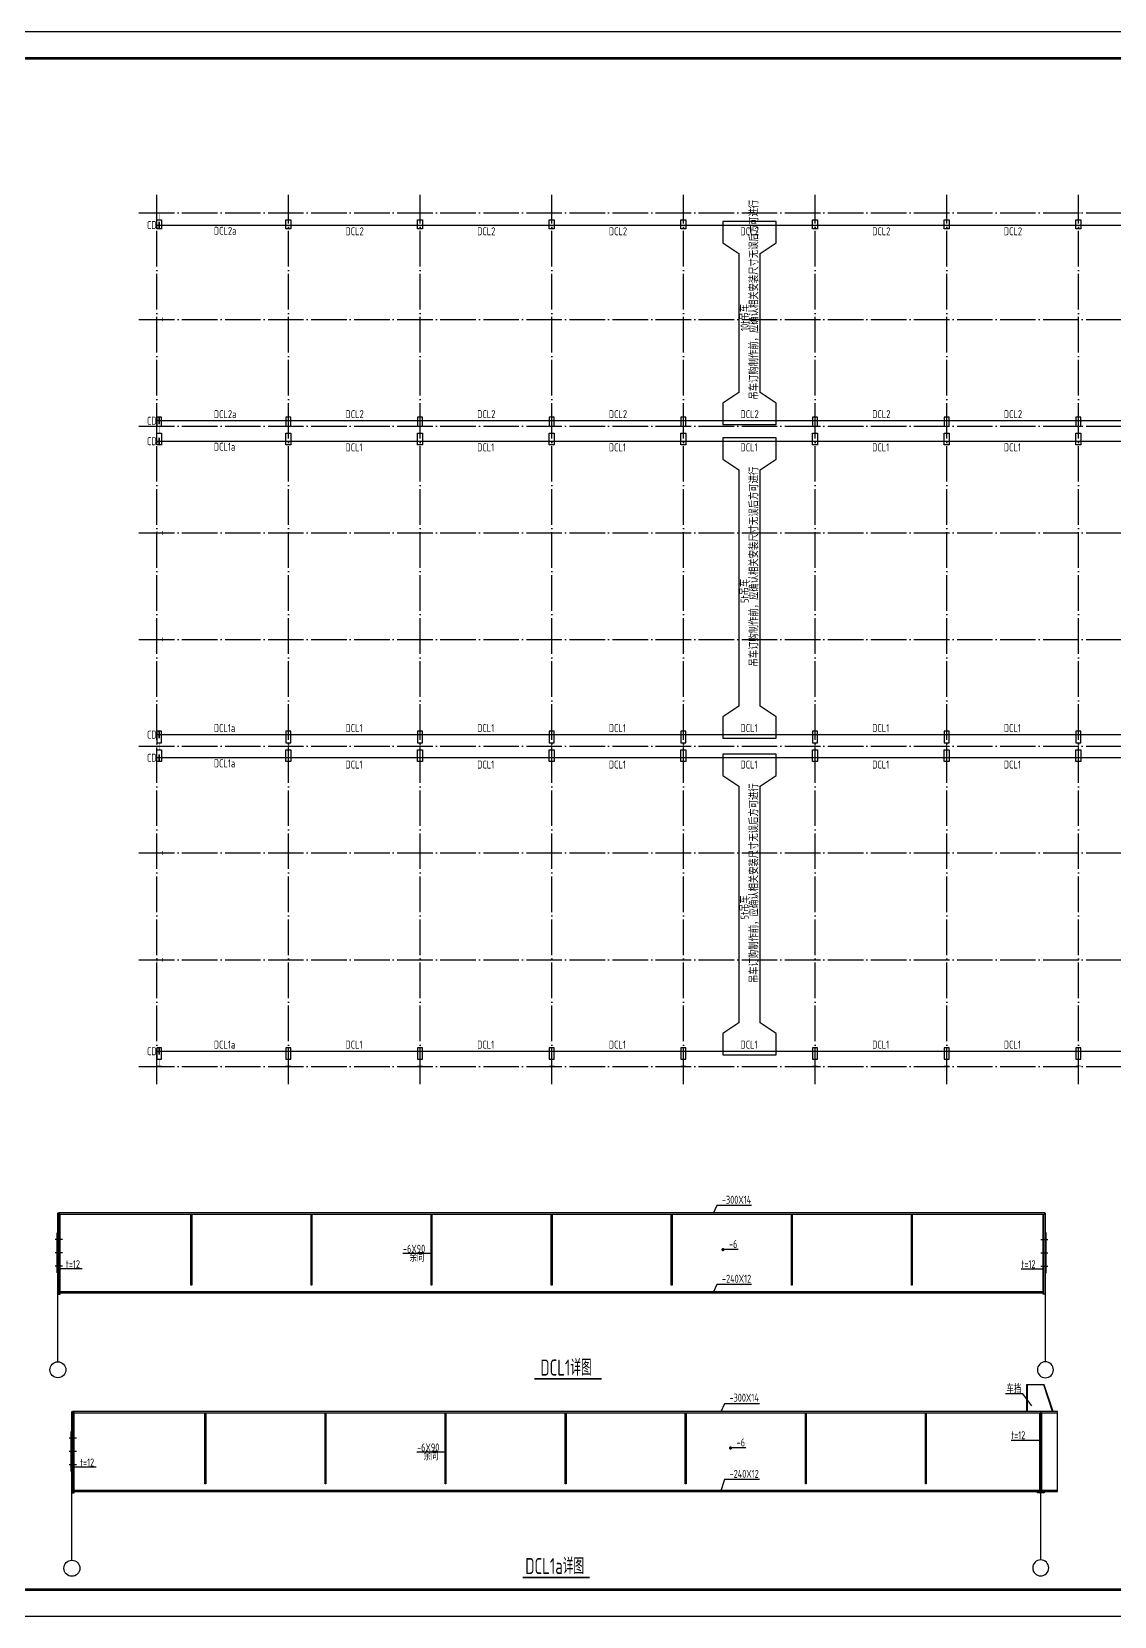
# Model space of a CAD drawing. Extents: x 8844666 to 9156203, y 1662182 to 2655606.
# Drawn here: x 8910566 to 8971410, y 2175256 to 2264356 of the extents above; entities that cross this region are included whole.
import ezdxf
from ezdxf.enums import TextEntityAlignment as Align

# ---------------------------------------------------------------- set-up
doc = ezdxf.new("R2010")
doc.units = 0
doc.header["$LTSCALE"] = 1000
doc.header["$MEASUREMENT"] = 0
for name, pattern in [('8', [38, 30, -3, 2, -3]), ('CENTER', [2, 1.25, -0.25, 0.25, -0.25]), ('CENTERX2', [101.6, 63.5, -12.7, 12.7, -12.7]), ('DASH', [0.35, 0.25, -0.1]), ('DOTE', [2.42, 2, -0.2, 0.02, -0.2])]:
    doc.linetypes.add(name, pattern=pattern)
doc.layers.get('0').update_dxf_attribs({"linetype": 'CONTINUOUS'})
for name, color, linetype in [('AXIS', 3, 'CONTINUOUS'), ('AXIS_TEXT', 7, 'CONTINUOUS'), ('DCL', 6, 'CONTINUOUS'), ('DIM_SYMB', 3, 'CONTINUOUS'), ('DOTE', 8, 'DOTE'), ('H-立', 3, 'CONTINUOUS'), ('PUB_TEXT', 7, 'CONTINUOUS'), ('PUB_TITLE', 4, 'CONTINUOUS'), ('一般文字', 6, 'CONTINUOUS'), ('加劲板', 3, 'CONTINUOUS'), ('柱', 2, 'CONTINUOUS'), ('螺栓', 15, 'CONTINUOUS'), ('连接板', 3, 'CONTINUOUS')]:
    doc.layers.add(name, color=color, linetype=linetype)
doc.layers.add('轴线', color=1, linetype='CENTERX2', lineweight=13)
doc.styles.add('_HZTXT', font='atssdeng.shx', dxfattribs={"width": 0.8, "bigfont": 'atssdchn.shx'})
doc.styles.add('COMPLEX', font='COMPLEX')
doc.styles.add('TSSD_REIN', font='atssdeng.shx', dxfattribs={"width": 0.7, "bigfont": 'atssdchn.shx'})

# ---------------------------------------------------------------- blocks, each defined once
blk = doc.blocks.new('_AXISO')
blk.add_circle((0, 0), 0.5)
at = {"layer": 'AXIS_TEXT', "style": 'COMPLEX', "width": 1.041667}
blk.add_attdef('A', text='', height=0.56, dxfattribs=at).set_placement((-0.25, -0.28), (0.25, -0.28), align=Align.FIT)
blk = doc.blocks.new('2F1G545H4H')
at = {"layer": 'DIM_SYMB', "const_width": 12.6, "elevation": 2}
for points in [[(9069132, 2248507), (9069636, 2248507)], [(9069044, 2247019), (9069547, 2247019)]]:
    blk.add_lwpolyline(points, dxfattribs=at)
at = {"layer": 'DOTE'}
for p, q in [((9065562, 2248635, 1), (9065562, 2249751, 1)), ((9072962, 2248635, 1), (9072962, 2249751, 1)), ((9065667, 2247147, 1), (9065667, 2248263, 1)), ((9072927, 2247150, 1), (9072927, 2248263, 1))]:
    blk.add_line(p, q, dxfattribs=at)
at = {"layer": 'H-立'}
for p, q in [((9072957, 2249751, 1), (9065567, 2249751, 1)), ((9065567, 2249741, 1), (9065567, 2249751, 1)), ((9065567, 2249741, 1), (9072945, 2249741, 1)), ((9072957, 2249741, 1), (9072957, 2249751, 1)), ((9065567, 2249159, 1), (9065567, 2249151, 1)), ((9072945, 2249159, 1), (9065579, 2249159, 1)), ((9065579, 2249151, 1), (9072945, 2249151, 1)), ((9073052, 2248263, 1), (9065672, 2248263, 1)), ((9065672, 2248253, 1), (9065672, 2248263, 1)), ((9065672, 2248253, 1), (9073052, 2248253, 1)), ((9073052, 2247663, 1), (9073052, 2248263, 1)), ((9065672, 2247671, 1), (9065672, 2247663, 1)), ((9073052, 2247671, 1), (9065684, 2247671, 1)), ((9065684, 2247663, 1), (9073052, 2247663, 1))]:
    blk.add_line(p, q, dxfattribs=at)
at = {"layer": 'H-立', "elevation": 1}
blk.add_lwpolyline([(9072902, 2247663), (9072952, 2247663), (9072952, 2247653), (9072902, 2247653)], close=True, dxfattribs=at)
at = {"layer": 'PUB_TEXT'}
for points in [[(9070761, 2249807), (9070501, 2249807), (9070472, 2249746)], [(9070660, 2249476), (9070546, 2249476)], [(9070761, 2249215), (9070501, 2249215), (9070472, 2249154)], [(9070819, 2248319), (9070558, 2248319), (9070529, 2248259)], [(9070717, 2247989), (9070603, 2247989)], [(9070819, 2247752), (9070558, 2247752), (9070529, 2247667)]]:
    blk.add_lwpolyline(points, dxfattribs=at)
at = {"layer": 'PUB_TEXT', "const_width": 12}
for points in [[(9070552, 2249476, -1), (9070540, 2249476, -1)], [(9070609, 2247989, -1), (9070597, 2247989, -1)]]:
    blk.add_lwpolyline(points, format="xyb", close=True, dxfattribs=at)
at = {"layer": 'PUB_TEXT', "elevation": 1}
for points in [[(9068147, 2249449), (9068362, 2249449)], [(9065743, 2249333), (9065573, 2249333)], [(9072781, 2249333), (9072951, 2249333)], [(9072861, 2248304), (9072793, 2248394), (9072664, 2248394)], [(9068252, 2247959), (9068468, 2247959)], [(9072705, 2248047), (9072927, 2248047)], [(9065848, 2247845), (9065678, 2247845)]]:
    blk.add_lwpolyline(points, dxfattribs=at)
at = {"layer": '加劲板'}
for p, q in [((9072821, 2248463, 1), (9072821, 2248263, 1)), ((9072954, 2248463, 1), (9072821, 2248463, 1)), ((9072825, 2248463, 1), (9072825, 2248263, 1)), ((9073016, 2248263, 1), (9072950, 2248463, 1)), ((9073021, 2248263, 1), (9072954, 2248463, 1))]:
    blk.add_line(p, q, dxfattribs=at)
at = {"layer": '加劲板', "elevation": 1}
for points in [[(9066559, 2249741), (9066565, 2249741), (9066565, 2249209), (9066559, 2249209)], [(9067459, 2249741), (9067465, 2249741), (9067465, 2249209), (9067459, 2249209)], [(9068359, 2249741), (9068365, 2249741), (9068365, 2249209), (9068359, 2249209)], [(9069259, 2249741), (9069265, 2249741), (9069265, 2249209), (9069259, 2249209)], [(9070159, 2249741), (9070165, 2249741), (9070165, 2249209), (9070159, 2249209)], [(9071059, 2249741), (9071065, 2249741), (9071065, 2249209), (9071059, 2249209)], [(9071959, 2249741), (9071965, 2249741), (9071965, 2249209), (9071959, 2249209)], [(9065557, 2249601), (9065567, 2249601), (9065567, 2249301), (9065557, 2249301)], [(9072967, 2249601), (9072957, 2249601), (9072957, 2249301), (9072967, 2249301)], [(9066664, 2248253), (9066670, 2248253), (9066670, 2247721), (9066664, 2247721)], [(9067564, 2248253), (9067570, 2248253), (9067570, 2247721), (9067564, 2247721)], [(9068464, 2248253), (9068470, 2248253), (9068470, 2247721), (9068464, 2247721)], [(9069364, 2248253), (9069370, 2248253), (9069370, 2247721), (9069364, 2247721)], [(9070264, 2248253), (9070270, 2248253), (9070270, 2247721), (9070264, 2247721)], [(9071164, 2248253), (9071170, 2248253), (9071170, 2247721), (9071164, 2247721)], [(9072064, 2248253), (9072070, 2248253), (9072070, 2247721), (9072064, 2247721)], [(9065662, 2248113), (9065672, 2248113), (9065672, 2247813), (9065662, 2247813)]]:
    blk.add_lwpolyline(points, close=True, dxfattribs=at)
at = {"layer": '螺栓', "linetype": 'CENTER', "ltscale": 2}
for p, q in [((9065596, 2249551, 1), (9065543, 2249551, 1)), ((9072928, 2249551, 1), (9072981, 2249551, 1)), ((9065596, 2249451, 1), (9065543, 2249451, 1)), ((9072928, 2249451, 1), (9072981, 2249451, 1)), ((9065596, 2249351, 1), (9065543, 2249351, 1)), ((9072928, 2249351, 1), (9072981, 2249351, 1)), ((9065702, 2248063, 1), (9065648, 2248063, 1)), ((9065702, 2247963, 1), (9065648, 2247963, 1)), ((9065702, 2247863, 1), (9065648, 2247863, 1))]:
    blk.add_line(p, q, dxfattribs=at)
at = {"layer": '轴线', "ltscale": 50}
for p, q in [((9065562, 2249065, 1), (9065562, 2248939, 1)), ((9065667, 2247577, 1), (9065667, 2247451, 1))]:
    blk.add_line(p, q, dxfattribs=at)
at = {"layer": '连接板', "linetype": 'Continuous'}
for p, q in [((9065579, 2249741, 1), (9065567, 2249741, 1)), ((9065684, 2248253, 1), (9065672, 2248253, 1))]:
    blk.add_line(p, q, dxfattribs=at)
at = {"layer": '连接板', "linetype": 'Continuous', "elevation": 1}
for points in [[(9065567, 2249741), (9065567, 2249141), (9065579, 2249141), (9065579, 2249741)], [(9065672, 2248253), (9065672, 2247653), (9065684, 2247653), (9065684, 2248253)]]:
    blk.add_lwpolyline(points, close=True, dxfattribs=at)
for points in [[(9072945, 2249741), (9072957, 2249741), (9072957, 2249141), (9072945, 2249141), (9072945, 2249741), (9072945, 2249141)], [(9072921, 2248253), (9072933, 2248253), (9072933, 2247671), (9072921, 2247671), (9072921, 2248253), (9072921, 2247671)]]:
    blk.add_lwpolyline(points, dxfattribs=at)
at = {"layer": 'AXIS', "yscale": 120, "zscale": 120}
for p, xscale in [((9065562, 2248575, 1), 120), ((9072962, 2248575, 1), -120), ((9065667, 2247087, 1), 120), ((9072927, 2247090, 1), -120)]:
    blk.add_blockref('_AXISO', p, dxfattribs=dict(at, xscale=xscale))
at = {"layer": 'PUB_TEXT', "style": 'TSSD_REIN', "width": 0.7}
for s, p in [('-300X14', (9070648, 2249850)), ('-6', (9070623, 2249518)), ('-240X12', (9070648, 2249258)), ('车挡', (9072726, 2248430, 1)), ('-300X14', (9070705, 2248366)), ('-6', (9070680, 2248031)), ('-240X12', (9070705, 2247795))]:
    blk.add_text(s, height=60, dxfattribs=at).set_placement(p, align=Align.MIDDLE_CENTER)
for s, p in [('-6X90', (9068148, 2249453, 1)), ('t=12', (9065622, 2249337, 1)), ('余同', (9068198, 2249386, 1)), ('t=12', (9072782, 2249337, 1)), ('t=12', (9072706, 2248055, 1)), ('-6X90', (9068254, 2247963, 1)), ('余同', (9068303, 2247897, 1)), ('t=12', (9065728, 2247850, 1))]:
    blk.add_text(s, height=60, dxfattribs=at).set_placement(p)
at = {"layer": '一般文字', "color": 7, "style": '_HZTXT', "width": 0.7}
for s, p in [('DCL1详图', (9069178, 2248532, 2)), ('DCL1a详图', (9069065, 2247044, 2))]:
    blk.add_text(s, height=120, dxfattribs=at).set_placement(p)

msp = doc.modelspace()

# ---------------------------------------------------------------- hatches: boundary and pattern name
at = {"layer": '柱'}
for color, points in [(2, [(8917869.3, 2253777.3), (8917589.3, 2253777.3), (8917589.3, 2253809.3), (8917717.3, 2253809.3), (8917717.3, 2254145.3), (8917589.3, 2254145.3), (8917589.3, 2254177.3), (8917869.3, 2254177.3), (8917869.3, 2254145.3), (8917741.3, 2254145.3), (8917741.3, 2253809.3), (8917869.3, 2253809.3)]), (2, [(8925129.3, 2253777.3), (8924849.3, 2253777.3), (8924849.3, 2253809.3), (8924977.3, 2253809.3), (8924977.3, 2254145.3), (8924849.3, 2254145.3), (8924849.3, 2254177.3), (8925129.3, 2254177.3), (8925129.3, 2254145.3), (8925001.3, 2254145.3), (8925001.3, 2253809.3), (8925129.3, 2253809.3)]), (2, [(8932529.3, 2253777.3), (8932249.3, 2253777.3), (8932249.3, 2253809.3), (8932377.3, 2253809.3), (8932377.3, 2254145.3), (8932249.3, 2254145.3), (8932249.3, 2254177.3), (8932529.3, 2254177.3), (8932529.3, 2254145.3), (8932401.3, 2254145.3), (8932401.3, 2253809.3), (8932529.3, 2253809.3)]), (2, [(8939929.3, 2253777.3), (8939649.3, 2253777.3), (8939649.3, 2253809.3), (8939777.3, 2253809.3), (8939777.3, 2254145.3), (8939649.3, 2254145.3), (8939649.3, 2254177.3), (8939929.3, 2254177.3), (8939929.3, 2254145.3), (8939801.3, 2254145.3), (8939801.3, 2253809.3), (8939929.3, 2253809.3)]), (2, [(8947329.3, 2253777.3), (8947049.3, 2253777.3), (8947049.3, 2253809.3), (8947177.3, 2253809.3), (8947177.3, 2254145.3), (8947049.3, 2254145.3), (8947049.3, 2254177.3), (8947329.3, 2254177.3), (8947329.3, 2254145.3), (8947201.3, 2254145.3), (8947201.3, 2253809.3), (8947329.3, 2253809.3)]), (2, [(8954729.3, 2253777.3), (8954449.3, 2253777.3), (8954449.3, 2253809.3), (8954577.3, 2253809.3), (8954577.3, 2254145.3), (8954449.3, 2254145.3), (8954449.3, 2254177.3), (8954729.3, 2254177.3), (8954729.3, 2254145.3), (8954601.3, 2254145.3), (8954601.3, 2253809.3), (8954729.3, 2253809.3)]), (2, [(8962129.3, 2253777.3), (8961849.3, 2253777.3), (8961849.3, 2253809.3), (8961977.3, 2253809.3), (8961977.3, 2254145.3), (8961849.3, 2254145.3), (8961849.3, 2254177.3), (8962129.3, 2254177.3), (8962129.3, 2254145.3), (8962001.3, 2254145.3), (8962001.3, 2253809.3), (8962129.3, 2253809.3)]), (2, [(8969529.3, 2253777.3), (8969249.3, 2253777.3), (8969249.3, 2253809.3), (8969377.3, 2253809.3), (8969377.3, 2254145.3), (8969249.3, 2254145.3), (8969249.3, 2254177.3), (8969529.3, 2254177.3), (8969529.3, 2254145.3), (8969401.3, 2254145.3), (8969401.3, 2253809.3), (8969529.3, 2253809.3)]), (3, [(8917589.3, 2248077.3), (8917589.3, 2248277.3), (8917621.3, 2248277.3), (8917621.3, 2248189.3), (8917907.3, 2248189.3), (8917907.3, 2248277.3), (8917939.3, 2248277.3), (8917939.3, 2248077.3), (8917907.3, 2248077.3), (8917907.3, 2248165.3), (8917621.3, 2248165.3), (8917621.3, 2248077.3)]), (2, [(8917869.3, 2241777.3), (8917589.3, 2241777.3), (8917589.3, 2241809.3), (8917717.3, 2241809.3), (8917717.3, 2242145.3), (8917589.3, 2242145.3), (8917589.3, 2242177.3), (8917869.3, 2242177.3), (8917869.3, 2242145.3), (8917741.3, 2242145.3), (8917741.3, 2241809.3), (8917869.3, 2241809.3)]), (2, [(8925129.3, 2241777.3), (8924849.3, 2241777.3), (8924849.3, 2241809.3), (8924977.3, 2241809.3), (8924977.3, 2242145.3), (8924849.3, 2242145.3), (8924849.3, 2242177.3), (8925129.3, 2242177.3), (8925129.3, 2242145.3), (8925001.3, 2242145.3), (8925001.3, 2241809.3), (8925129.3, 2241809.3)]), (2, [(8932529.3, 2241777.3), (8932249.3, 2241777.3), (8932249.3, 2241809.3), (8932377.3, 2241809.3), (8932377.3, 2242145.3), (8932249.3, 2242145.3), (8932249.3, 2242177.3), (8932529.3, 2242177.3), (8932529.3, 2242145.3), (8932401.3, 2242145.3), (8932401.3, 2241809.3), (8932529.3, 2241809.3)]), (2, [(8939929.3, 2241777.3), (8939649.3, 2241777.3), (8939649.3, 2241809.3), (8939777.3, 2241809.3), (8939777.3, 2242145.3), (8939649.3, 2242145.3), (8939649.3, 2242177.3), (8939929.3, 2242177.3), (8939929.3, 2242145.3), (8939801.3, 2242145.3), (8939801.3, 2241809.3), (8939929.3, 2241809.3)]), (2, [(8947329.3, 2241777.3), (8947049.3, 2241777.3), (8947049.3, 2241809.3), (8947177.3, 2241809.3), (8947177.3, 2242145.3), (8947049.3, 2242145.3), (8947049.3, 2242177.3), (8947329.3, 2242177.3), (8947329.3, 2242145.3), (8947201.3, 2242145.3), (8947201.3, 2241809.3), (8947329.3, 2241809.3)]), (2, [(8954729.3, 2241777.3), (8954449.3, 2241777.3), (8954449.3, 2241809.3), (8954577.3, 2241809.3), (8954577.3, 2242145.3), (8954449.3, 2242145.3), (8954449.3, 2242177.3), (8954729.3, 2242177.3), (8954729.3, 2242145.3), (8954601.3, 2242145.3), (8954601.3, 2241809.3), (8954729.3, 2241809.3)]), (2, [(8962129.3, 2241777.3), (8961849.3, 2241777.3), (8961849.3, 2241809.3), (8961977.3, 2241809.3), (8961977.3, 2242145.3), (8961849.3, 2242145.3), (8961849.3, 2242177.3), (8962129.3, 2242177.3), (8962129.3, 2242145.3), (8962001.3, 2242145.3), (8962001.3, 2241809.3), (8962129.3, 2241809.3)]), (2, [(8969529.3, 2241777.3), (8969249.3, 2241777.3), (8969249.3, 2241809.3), (8969377.3, 2241809.3), (8969377.3, 2242145.3), (8969249.3, 2242145.3), (8969249.3, 2242177.3), (8969529.3, 2242177.3), (8969529.3, 2242145.3), (8969401.3, 2242145.3), (8969401.3, 2241809.3), (8969529.3, 2241809.3)]), (3, [(8917589.3, 2236077.3), (8917589.3, 2236277.3), (8917621.3, 2236277.3), (8917621.3, 2236189.3), (8917907.3, 2236189.3), (8917907.3, 2236277.3), (8917939.3, 2236277.3), (8917939.3, 2236077.3), (8917907.3, 2236077.3), (8917907.3, 2236165.3), (8917621.3, 2236165.3), (8917621.3, 2236077.3)]), (3, [(8917589.3, 2230077.3), (8917589.3, 2230277.3), (8917621.3, 2230277.3), (8917621.3, 2230189.3), (8917907.3, 2230189.3), (8917907.3, 2230277.3), (8917939.3, 2230277.3), (8917939.3, 2230077.3), (8917907.3, 2230077.3), (8917907.3, 2230165.3), (8917621.3, 2230165.3), (8917621.3, 2230077.3)]), (2, [(8917869.3, 2223977.3), (8917589.3, 2223977.3), (8917589.3, 2224009.3), (8917717.3, 2224009.3), (8917717.3, 2224345.3), (8917589.3, 2224345.3), (8917589.3, 2224377.3), (8917869.3, 2224377.3), (8917869.3, 2224345.3), (8917741.3, 2224345.3), (8917741.3, 2224009.3), (8917869.3, 2224009.3)]), (2, [(8925129.3, 2223977.3), (8924849.3, 2223977.3), (8924849.3, 2224009.3), (8924977.3, 2224009.3), (8924977.3, 2224345.3), (8924849.3, 2224345.3), (8924849.3, 2224377.3), (8925129.3, 2224377.3), (8925129.3, 2224345.3), (8925001.3, 2224345.3), (8925001.3, 2224009.3), (8925129.3, 2224009.3)]), (2, [(8932529.3, 2223977.3), (8932249.3, 2223977.3), (8932249.3, 2224009.3), (8932377.3, 2224009.3), (8932377.3, 2224345.3), (8932249.3, 2224345.3), (8932249.3, 2224377.3), (8932529.3, 2224377.3), (8932529.3, 2224345.3), (8932401.3, 2224345.3), (8932401.3, 2224009.3), (8932529.3, 2224009.3)]), (2, [(8939929.3, 2223977.3), (8939649.3, 2223977.3), (8939649.3, 2224009.3), (8939777.3, 2224009.3), (8939777.3, 2224345.3), (8939649.3, 2224345.3), (8939649.3, 2224377.3), (8939929.3, 2224377.3), (8939929.3, 2224345.3), (8939801.3, 2224345.3), (8939801.3, 2224009.3), (8939929.3, 2224009.3)]), (2, [(8947329.3, 2223977.3), (8947049.3, 2223977.3), (8947049.3, 2224009.3), (8947177.3, 2224009.3), (8947177.3, 2224345.3), (8947049.3, 2224345.3), (8947049.3, 2224377.3), (8947329.3, 2224377.3), (8947329.3, 2224345.3), (8947201.3, 2224345.3), (8947201.3, 2224009.3), (8947329.3, 2224009.3)]), (2, [(8954729.3, 2223977.3), (8954449.3, 2223977.3), (8954449.3, 2224009.3), (8954577.3, 2224009.3), (8954577.3, 2224345.3), (8954449.3, 2224345.3), (8954449.3, 2224377.3), (8954729.3, 2224377.3), (8954729.3, 2224345.3), (8954601.3, 2224345.3), (8954601.3, 2224009.3), (8954729.3, 2224009.3)]), (2, [(8962129.3, 2223977.3), (8961849.3, 2223977.3), (8961849.3, 2224009.3), (8961977.3, 2224009.3), (8961977.3, 2224345.3), (8961849.3, 2224345.3), (8961849.3, 2224377.3), (8962129.3, 2224377.3), (8962129.3, 2224345.3), (8962001.3, 2224345.3), (8962001.3, 2224009.3), (8962129.3, 2224009.3)]), (2, [(8969529.3, 2223977.3), (8969249.3, 2223977.3), (8969249.3, 2224009.3), (8969377.3, 2224009.3), (8969377.3, 2224345.3), (8969249.3, 2224345.3), (8969249.3, 2224377.3), (8969529.3, 2224377.3), (8969529.3, 2224345.3), (8969401.3, 2224345.3), (8969401.3, 2224009.3), (8969529.3, 2224009.3)]), (3, [(8917589.3, 2218077.3), (8917589.3, 2218277.3), (8917621.3, 2218277.3), (8917621.3, 2218189.3), (8917907.3, 2218189.3), (8917907.3, 2218277.3), (8917939.3, 2218277.3), (8917939.3, 2218077.3), (8917907.3, 2218077.3), (8917907.3, 2218165.3), (8917621.3, 2218165.3), (8917621.3, 2218077.3)]), (3, [(8917589.3, 2212077.3), (8917589.3, 2212277.3), (8917621.3, 2212277.3), (8917621.3, 2212189.3), (8917907.3, 2212189.3), (8917907.3, 2212277.3), (8917939.3, 2212277.3), (8917939.3, 2212077.3), (8917907.3, 2212077.3), (8917907.3, 2212165.3), (8917621.3, 2212165.3), (8917621.3, 2212077.3)]), (2, [(8917869.3, 2206177.3), (8917589.3, 2206177.3), (8917589.3, 2206209.3), (8917717.3, 2206209.3), (8917717.3, 2206545.3), (8917589.3, 2206545.3), (8917589.3, 2206577.3), (8917869.3, 2206577.3), (8917869.3, 2206545.3), (8917741.3, 2206545.3), (8917741.3, 2206209.3), (8917869.3, 2206209.3)]), (2, [(8925129.3, 2206177.3), (8924849.3, 2206177.3), (8924849.3, 2206209.3), (8924977.3, 2206209.3), (8924977.3, 2206545.3), (8924849.3, 2206545.3), (8924849.3, 2206577.3), (8925129.3, 2206577.3), (8925129.3, 2206545.3), (8925001.3, 2206545.3), (8925001.3, 2206209.3), (8925129.3, 2206209.3)]), (2, [(8932529.3, 2206177.3), (8932249.3, 2206177.3), (8932249.3, 2206209.3), (8932377.3, 2206209.3), (8932377.3, 2206545.3), (8932249.3, 2206545.3), (8932249.3, 2206577.3), (8932529.3, 2206577.3), (8932529.3, 2206545.3), (8932401.3, 2206545.3), (8932401.3, 2206209.3), (8932529.3, 2206209.3)]), (2, [(8939929.3, 2206177.3), (8939649.3, 2206177.3), (8939649.3, 2206209.3), (8939777.3, 2206209.3), (8939777.3, 2206545.3), (8939649.3, 2206545.3), (8939649.3, 2206577.3), (8939929.3, 2206577.3), (8939929.3, 2206545.3), (8939801.3, 2206545.3), (8939801.3, 2206209.3), (8939929.3, 2206209.3)]), (2, [(8947329.3, 2206177.3), (8947049.3, 2206177.3), (8947049.3, 2206209.3), (8947177.3, 2206209.3), (8947177.3, 2206545.3), (8947049.3, 2206545.3), (8947049.3, 2206577.3), (8947329.3, 2206577.3), (8947329.3, 2206545.3), (8947201.3, 2206545.3), (8947201.3, 2206209.3), (8947329.3, 2206209.3)]), (2, [(8954729.3, 2206177.3), (8954449.3, 2206177.3), (8954449.3, 2206209.3), (8954577.3, 2206209.3), (8954577.3, 2206545.3), (8954449.3, 2206545.3), (8954449.3, 2206577.3), (8954729.3, 2206577.3), (8954729.3, 2206545.3), (8954601.3, 2206545.3), (8954601.3, 2206209.3), (8954729.3, 2206209.3)]), (2, [(8962129.3, 2206177.3), (8961849.3, 2206177.3), (8961849.3, 2206209.3), (8961977.3, 2206209.3), (8961977.3, 2206545.3), (8961849.3, 2206545.3), (8961849.3, 2206577.3), (8962129.3, 2206577.3), (8962129.3, 2206545.3), (8962001.3, 2206545.3), (8962001.3, 2206209.3), (8962129.3, 2206209.3)]), (2, [(8969529.3, 2206177.3), (8969249.3, 2206177.3), (8969249.3, 2206209.3), (8969377.3, 2206209.3), (8969377.3, 2206545.3), (8969249.3, 2206545.3), (8969249.3, 2206577.3), (8969529.3, 2206577.3), (8969529.3, 2206545.3), (8969401.3, 2206545.3), (8969401.3, 2206209.3), (8969529.3, 2206209.3)])]:
    msp.add_hatch(color=color, dxfattribs=at).paths.add_polyline_path(points)

# ---------------------------------------------------------------- linework, layer by layer
at = {"layer": 'DCL', "linetype": 'DASH', "ltscale": 2, "const_width": 75}
for points in [[(8917589.3, 2253477.3), (9021329.3, 2253477.3)], [(8917589.3, 2242477.3), (9021329.3, 2242477.3)], [(8917589.3, 2241327.3), (9124789.3, 2241327.3)], [(8917589.3, 2224827.3), (9124789.3, 2224827.3)], [(8917589.3, 2223527.3), (9124789.3, 2223527.3)], [(8917589.3, 2207027.3), (9124789.3, 2207027.3)]]:
    msp.add_lwpolyline(points, dxfattribs=at)
at = {"layer": 'DCL', "ltscale": 0.05}
for points in [[(8917589.3, 2253777.3), (8917869.3, 2253777.3), (8917869.3, 2253277.3), (8917589.3, 2253277.3)], [(8924849.3, 2253777.3), (8925129.3, 2253777.3), (8925129.3, 2253277.3), (8924849.3, 2253277.3)], [(8932249.3, 2253777.3), (8932529.3, 2253777.3), (8932529.3, 2253277.3), (8932249.3, 2253277.3)], [(8939649.3, 2253777.3), (8939929.3, 2253777.3), (8939929.3, 2253277.3), (8939649.3, 2253277.3)], [(8947049.3, 2253777.3), (8947329.3, 2253777.3), (8947329.3, 2253277.3), (8947049.3, 2253277.3)], [(8951506.4, 2251877.3), (8952406.5, 2252477.3), (8952406.5, 2253677.3), (8949406.4, 2253677.3), (8949406.4, 2252477.3), (8950306.4, 2251877.3), (8950306.4, 2244077.3), (8949406.4, 2243477.3), (8949406.4, 2242277.3), (8952406.5, 2242277.3), (8952406.5, 2243477.3), (8951506.4, 2244077.3)], [(8954449.3, 2253777.3), (8954729.3, 2253777.3), (8954729.3, 2253277.3), (8954449.3, 2253277.3)], [(8961849.3, 2253777.3), (8962129.3, 2253777.3), (8962129.3, 2253277.3), (8961849.3, 2253277.3)], [(8969249.3, 2253777.3), (8969529.3, 2253777.3), (8969529.3, 2253277.3), (8969249.3, 2253277.3)], [(8917589.3, 2242177.3), (8917869.3, 2242177.3), (8917869.3, 2242677.3), (8917589.3, 2242677.3)], [(8924849.3, 2242177.3), (8925129.3, 2242177.3), (8925129.3, 2242677.3), (8924849.3, 2242677.3)], [(8932249.3, 2242177.3), (8932529.3, 2242177.3), (8932529.3, 2242677.3), (8932249.3, 2242677.3)], [(8939649.3, 2242177.3), (8939929.3, 2242177.3), (8939929.3, 2242677.3), (8939649.3, 2242677.3)], [(8947049.3, 2242177.3), (8947329.3, 2242177.3), (8947329.3, 2242677.3), (8947049.3, 2242677.3)], [(8954449.3, 2242177.3), (8954729.3, 2242177.3), (8954729.3, 2242677.3), (8954449.3, 2242677.3)], [(8961849.3, 2242177.3), (8962129.3, 2242177.3), (8962129.3, 2242677.3), (8961849.3, 2242677.3)], [(8969249.3, 2242177.3), (8969529.3, 2242177.3), (8969529.3, 2242677.3), (8969249.3, 2242677.3)], [(8917589.3, 2241777.3), (8917869.3, 2241777.3), (8917869.3, 2241127.3), (8917589.3, 2241127.3)], [(8924849.3, 2241777.3), (8925129.3, 2241777.3), (8925129.3, 2241127.3), (8924849.3, 2241127.3)], [(8932249.3, 2241777.3), (8932529.3, 2241777.3), (8932529.3, 2241127.3), (8932249.3, 2241127.3)], [(8939649.3, 2241777.3), (8939929.3, 2241777.3), (8939929.3, 2241127.3), (8939649.3, 2241127.3)], [(8947049.3, 2241777.3), (8947329.3, 2241777.3), (8947329.3, 2241127.3), (8947049.3, 2241127.3)], [(8954449.3, 2241777.3), (8954729.3, 2241777.3), (8954729.3, 2241127.3), (8954449.3, 2241127.3)], [(8961849.3, 2241777.3), (8962129.3, 2241777.3), (8962129.3, 2241127.3), (8961849.3, 2241127.3)], [(8969249.3, 2241777.3), (8969529.3, 2241777.3), (8969529.3, 2241127.3), (8969249.3, 2241127.3)], [(8951506.4, 2239727.3), (8952406.5, 2240327.3), (8952406.5, 2241527.3), (8949406.4, 2241527.3), (8949406.4, 2240327.3), (8950306.4, 2239727.3), (8950306.4, 2226427.3), (8949406.4, 2225827.3), (8949406.4, 2224627.3), (8952406.5, 2224627.3), (8952406.5, 2225827.3), (8951506.4, 2226427.3)], [(8917589.3, 2224377.3), (8917869.3, 2224377.3), (8917869.3, 2225027.3), (8917589.3, 2225027.3)], [(8924849.3, 2224377.3), (8925129.3, 2224377.3), (8925129.3, 2225027.3), (8924849.3, 2225027.3)], [(8932249.3, 2224377.3), (8932529.3, 2224377.3), (8932529.3, 2225027.3), (8932249.3, 2225027.3)], [(8939649.3, 2224377.3), (8939929.3, 2224377.3), (8939929.3, 2225027.3), (8939649.3, 2225027.3)], [(8947049.3, 2224377.3), (8947329.3, 2224377.3), (8947329.3, 2225027.3), (8947049.3, 2225027.3)], [(8954449.3, 2224377.3), (8954729.3, 2224377.3), (8954729.3, 2225027.3), (8954449.3, 2225027.3)], [(8961849.3, 2224377.3), (8962129.3, 2224377.3), (8962129.3, 2225027.3), (8961849.3, 2225027.3)], [(8969249.3, 2224377.3), (8969529.3, 2224377.3), (8969529.3, 2225027.3), (8969249.3, 2225027.3)], [(8917589.3, 2223977.3), (8917869.3, 2223977.3), (8917869.3, 2223327.3), (8917589.3, 2223327.3)], [(8924849.3, 2223977.3), (8925129.3, 2223977.3), (8925129.3, 2223327.3), (8924849.3, 2223327.3)], [(8932249.3, 2223977.3), (8932529.3, 2223977.3), (8932529.3, 2223327.3), (8932249.3, 2223327.3)], [(8939649.3, 2223977.3), (8939929.3, 2223977.3), (8939929.3, 2223327.3), (8939649.3, 2223327.3)], [(8947049.3, 2223977.3), (8947329.3, 2223977.3), (8947329.3, 2223327.3), (8947049.3, 2223327.3)], [(8954449.3, 2223977.3), (8954729.3, 2223977.3), (8954729.3, 2223327.3), (8954449.3, 2223327.3)], [(8961849.3, 2223977.3), (8962129.3, 2223977.3), (8962129.3, 2223327.3), (8961849.3, 2223327.3)], [(8969249.3, 2223977.3), (8969529.3, 2223977.3), (8969529.3, 2223327.3), (8969249.3, 2223327.3)], [(8951506.4, 2221927.3), (8952406.5, 2222527.3), (8952406.5, 2223727.3), (8949406.4, 2223727.3), (8949406.4, 2222527.3), (8950306.4, 2221927.3), (8950306.4, 2208627.3), (8949406.4, 2208027.3), (8949406.4, 2206827.3), (8952406.5, 2206827.3), (8952406.5, 2208027.3), (8951506.4, 2208627.3)], [(8917589.3, 2206577.3), (8917869.3, 2206577.3), (8917869.3, 2207227.3), (8917589.3, 2207227.3)], [(8924849.3, 2206577.3), (8925129.3, 2206577.3), (8925129.3, 2207227.3), (8924849.3, 2207227.3)], [(8932249.3, 2206577.3), (8932529.3, 2206577.3), (8932529.3, 2207227.3), (8932249.3, 2207227.3)], [(8939649.3, 2206577.3), (8939929.3, 2206577.3), (8939929.3, 2207227.3), (8939649.3, 2207227.3)], [(8947049.3, 2206577.3), (8947329.3, 2206577.3), (8947329.3, 2207227.3), (8947049.3, 2207227.3)], [(8954449.3, 2206577.3), (8954729.3, 2206577.3), (8954729.3, 2207227.3), (8954449.3, 2207227.3)], [(8961849.3, 2206577.3), (8962129.3, 2206577.3), (8962129.3, 2207227.3), (8961849.3, 2207227.3)], [(8969249.3, 2206577.3), (8969529.3, 2206577.3), (8969529.3, 2207227.3), (8969249.3, 2207227.3)]]:
    msp.add_lwpolyline(points, close=True, dxfattribs=at)
at = {"layer": 'DCL', "color": 5, "ltscale": 2, "const_width": 75}
for points in [[(8917729.3, 2253677.3), (8917729.3, 2253277.3)], [(8917729.3, 2242677.3), (8917729.3, 2242277.3)], [(8917729.3, 2241527.3), (8917729.3, 2241127.3)], [(8917729.3, 2225027.3), (8917729.3, 2224627.3)], [(8917729.3, 2223727.3), (8917729.3, 2223327.3)], [(8917729.3, 2207227.3), (8917729.3, 2206827.3)]]:
    msp.add_lwpolyline(points, dxfattribs=at)
at = {"layer": 'DOTE'}
for p, q in [((8917589.3, 2205177.3), (8917589.3, 2255177.3)), ((8924989.3, 2205177.3), (8924989.3, 2255177.3)), ((8932389.3, 2205177.3), (8932389.3, 2255177.3)), ((8939789.3, 2205177.3), (8939789.3, 2255177.3)), ((8947189.3, 2205177.3), (8947189.3, 2255177.3)), ((8954589.3, 2205177.3), (8954589.3, 2255177.3)), ((8961989.3, 2205177.3), (8961989.3, 2255177.3)), ((8969389.3, 2205177.3), (8969389.3, 2255177.3)), ((8916589.3, 2254177.3), (9125789.3, 2254177.3)), ((8916589.3, 2248177.3), (9125789.3, 2248177.3)), ((8916589.3, 2242177.3), (9125789.3, 2242177.3)), ((8916589.3, 2236177.3), (9125789.3, 2236177.3)), ((8916589.3, 2230177.3), (9125789.3, 2230177.3)), ((8916589.3, 2224177.3), (9125789.3, 2224177.3)), ((8916589.3, 2218177.3), (9125789.3, 2218177.3)), ((8916589.3, 2212177.3), (9125789.3, 2212177.3)), ((8916589.3, 2206177.3), (9125789.3, 2206177.3))]:
    msp.add_line(p, q, dxfattribs=at)
at = {"layer": 'PUB_TITLE'}
msp.add_lwpolyline([(8903902.8, 2175256.5), (9156202.8, 2175256.5), (9156202.8, 2264356.5), (8903902.8, 2264356.5)], close=True, dxfattribs=at)
at = {"layer": 'PUB_TITLE', "const_width": 150}
msp.add_lwpolyline([(8907652.8, 2176756.5), (9154702.8, 2176756.5), (9154702.8, 2262856.5), (8907652.8, 2262856.5)], close=True, dxfattribs=at)
at = {"layer": '柱', "color": 2, "const_width": 5}
for points in [[(8917869.3, 2253777.3), (8917589.3, 2253777.3), (8917589.3, 2253809.3), (8917717.3, 2253809.3), (8917717.3, 2254145.3), (8917589.3, 2254145.3), (8917589.3, 2254177.3), (8917869.3, 2254177.3), (8917869.3, 2254145.3), (8917741.3, 2254145.3), (8917741.3, 2253809.3), (8917869.3, 2253809.3)], [(8925129.3, 2253777.3), (8924849.3, 2253777.3), (8924849.3, 2253809.3), (8924977.3, 2253809.3), (8924977.3, 2254145.3), (8924849.3, 2254145.3), (8924849.3, 2254177.3), (8925129.3, 2254177.3), (8925129.3, 2254145.3), (8925001.3, 2254145.3), (8925001.3, 2253809.3), (8925129.3, 2253809.3)], [(8932529.3, 2253777.3), (8932249.3, 2253777.3), (8932249.3, 2253809.3), (8932377.3, 2253809.3), (8932377.3, 2254145.3), (8932249.3, 2254145.3), (8932249.3, 2254177.3), (8932529.3, 2254177.3), (8932529.3, 2254145.3), (8932401.3, 2254145.3), (8932401.3, 2253809.3), (8932529.3, 2253809.3)], [(8939929.3, 2253777.3), (8939649.3, 2253777.3), (8939649.3, 2253809.3), (8939777.3, 2253809.3), (8939777.3, 2254145.3), (8939649.3, 2254145.3), (8939649.3, 2254177.3), (8939929.3, 2254177.3), (8939929.3, 2254145.3), (8939801.3, 2254145.3), (8939801.3, 2253809.3), (8939929.3, 2253809.3)], [(8947329.3, 2253777.3), (8947049.3, 2253777.3), (8947049.3, 2253809.3), (8947177.3, 2253809.3), (8947177.3, 2254145.3), (8947049.3, 2254145.3), (8947049.3, 2254177.3), (8947329.3, 2254177.3), (8947329.3, 2254145.3), (8947201.3, 2254145.3), (8947201.3, 2253809.3), (8947329.3, 2253809.3)], [(8954729.3, 2253777.3), (8954449.3, 2253777.3), (8954449.3, 2253809.3), (8954577.3, 2253809.3), (8954577.3, 2254145.3), (8954449.3, 2254145.3), (8954449.3, 2254177.3), (8954729.3, 2254177.3), (8954729.3, 2254145.3), (8954601.3, 2254145.3), (8954601.3, 2253809.3), (8954729.3, 2253809.3)], [(8962129.3, 2253777.3), (8961849.3, 2253777.3), (8961849.3, 2253809.3), (8961977.3, 2253809.3), (8961977.3, 2254145.3), (8961849.3, 2254145.3), (8961849.3, 2254177.3), (8962129.3, 2254177.3), (8962129.3, 2254145.3), (8962001.3, 2254145.3), (8962001.3, 2253809.3), (8962129.3, 2253809.3)], [(8969529.3, 2253777.3), (8969249.3, 2253777.3), (8969249.3, 2253809.3), (8969377.3, 2253809.3), (8969377.3, 2254145.3), (8969249.3, 2254145.3), (8969249.3, 2254177.3), (8969529.3, 2254177.3), (8969529.3, 2254145.3), (8969401.3, 2254145.3), (8969401.3, 2253809.3), (8969529.3, 2253809.3)], [(8917869.3, 2241777.3), (8917589.3, 2241777.3), (8917589.3, 2241809.3), (8917717.3, 2241809.3), (8917717.3, 2242145.3), (8917589.3, 2242145.3), (8917589.3, 2242177.3), (8917869.3, 2242177.3), (8917869.3, 2242145.3), (8917741.3, 2242145.3), (8917741.3, 2241809.3), (8917869.3, 2241809.3)], [(8925129.3, 2241777.3), (8924849.3, 2241777.3), (8924849.3, 2241809.3), (8924977.3, 2241809.3), (8924977.3, 2242145.3), (8924849.3, 2242145.3), (8924849.3, 2242177.3), (8925129.3, 2242177.3), (8925129.3, 2242145.3), (8925001.3, 2242145.3), (8925001.3, 2241809.3), (8925129.3, 2241809.3)], [(8932529.3, 2241777.3), (8932249.3, 2241777.3), (8932249.3, 2241809.3), (8932377.3, 2241809.3), (8932377.3, 2242145.3), (8932249.3, 2242145.3), (8932249.3, 2242177.3), (8932529.3, 2242177.3), (8932529.3, 2242145.3), (8932401.3, 2242145.3), (8932401.3, 2241809.3), (8932529.3, 2241809.3)], [(8939929.3, 2241777.3), (8939649.3, 2241777.3), (8939649.3, 2241809.3), (8939777.3, 2241809.3), (8939777.3, 2242145.3), (8939649.3, 2242145.3), (8939649.3, 2242177.3), (8939929.3, 2242177.3), (8939929.3, 2242145.3), (8939801.3, 2242145.3), (8939801.3, 2241809.3), (8939929.3, 2241809.3)], [(8947329.3, 2241777.3), (8947049.3, 2241777.3), (8947049.3, 2241809.3), (8947177.3, 2241809.3), (8947177.3, 2242145.3), (8947049.3, 2242145.3), (8947049.3, 2242177.3), (8947329.3, 2242177.3), (8947329.3, 2242145.3), (8947201.3, 2242145.3), (8947201.3, 2241809.3), (8947329.3, 2241809.3)], [(8954729.3, 2241777.3), (8954449.3, 2241777.3), (8954449.3, 2241809.3), (8954577.3, 2241809.3), (8954577.3, 2242145.3), (8954449.3, 2242145.3), (8954449.3, 2242177.3), (8954729.3, 2242177.3), (8954729.3, 2242145.3), (8954601.3, 2242145.3), (8954601.3, 2241809.3), (8954729.3, 2241809.3)], [(8962129.3, 2241777.3), (8961849.3, 2241777.3), (8961849.3, 2241809.3), (8961977.3, 2241809.3), (8961977.3, 2242145.3), (8961849.3, 2242145.3), (8961849.3, 2242177.3), (8962129.3, 2242177.3), (8962129.3, 2242145.3), (8962001.3, 2242145.3), (8962001.3, 2241809.3), (8962129.3, 2241809.3)], [(8969529.3, 2241777.3), (8969249.3, 2241777.3), (8969249.3, 2241809.3), (8969377.3, 2241809.3), (8969377.3, 2242145.3), (8969249.3, 2242145.3), (8969249.3, 2242177.3), (8969529.3, 2242177.3), (8969529.3, 2242145.3), (8969401.3, 2242145.3), (8969401.3, 2241809.3), (8969529.3, 2241809.3)], [(8917869.3, 2223977.3), (8917589.3, 2223977.3), (8917589.3, 2224009.3), (8917717.3, 2224009.3), (8917717.3, 2224345.3), (8917589.3, 2224345.3), (8917589.3, 2224377.3), (8917869.3, 2224377.3), (8917869.3, 2224345.3), (8917741.3, 2224345.3), (8917741.3, 2224009.3), (8917869.3, 2224009.3)], [(8925129.3, 2223977.3), (8924849.3, 2223977.3), (8924849.3, 2224009.3), (8924977.3, 2224009.3), (8924977.3, 2224345.3), (8924849.3, 2224345.3), (8924849.3, 2224377.3), (8925129.3, 2224377.3), (8925129.3, 2224345.3), (8925001.3, 2224345.3), (8925001.3, 2224009.3), (8925129.3, 2224009.3)], [(8932529.3, 2223977.3), (8932249.3, 2223977.3), (8932249.3, 2224009.3), (8932377.3, 2224009.3), (8932377.3, 2224345.3), (8932249.3, 2224345.3), (8932249.3, 2224377.3), (8932529.3, 2224377.3), (8932529.3, 2224345.3), (8932401.3, 2224345.3), (8932401.3, 2224009.3), (8932529.3, 2224009.3)], [(8939929.3, 2223977.3), (8939649.3, 2223977.3), (8939649.3, 2224009.3), (8939777.3, 2224009.3), (8939777.3, 2224345.3), (8939649.3, 2224345.3), (8939649.3, 2224377.3), (8939929.3, 2224377.3), (8939929.3, 2224345.3), (8939801.3, 2224345.3), (8939801.3, 2224009.3), (8939929.3, 2224009.3)], [(8947329.3, 2223977.3), (8947049.3, 2223977.3), (8947049.3, 2224009.3), (8947177.3, 2224009.3), (8947177.3, 2224345.3), (8947049.3, 2224345.3), (8947049.3, 2224377.3), (8947329.3, 2224377.3), (8947329.3, 2224345.3), (8947201.3, 2224345.3), (8947201.3, 2224009.3), (8947329.3, 2224009.3)], [(8954729.3, 2223977.3), (8954449.3, 2223977.3), (8954449.3, 2224009.3), (8954577.3, 2224009.3), (8954577.3, 2224345.3), (8954449.3, 2224345.3), (8954449.3, 2224377.3), (8954729.3, 2224377.3), (8954729.3, 2224345.3), (8954601.3, 2224345.3), (8954601.3, 2224009.3), (8954729.3, 2224009.3)], [(8962129.3, 2223977.3), (8961849.3, 2223977.3), (8961849.3, 2224009.3), (8961977.3, 2224009.3), (8961977.3, 2224345.3), (8961849.3, 2224345.3), (8961849.3, 2224377.3), (8962129.3, 2224377.3), (8962129.3, 2224345.3), (8962001.3, 2224345.3), (8962001.3, 2224009.3), (8962129.3, 2224009.3)], [(8969529.3, 2223977.3), (8969249.3, 2223977.3), (8969249.3, 2224009.3), (8969377.3, 2224009.3), (8969377.3, 2224345.3), (8969249.3, 2224345.3), (8969249.3, 2224377.3), (8969529.3, 2224377.3), (8969529.3, 2224345.3), (8969401.3, 2224345.3), (8969401.3, 2224009.3), (8969529.3, 2224009.3)], [(8917869.3, 2206177.3), (8917589.3, 2206177.3), (8917589.3, 2206209.3), (8917717.3, 2206209.3), (8917717.3, 2206545.3), (8917589.3, 2206545.3), (8917589.3, 2206577.3), (8917869.3, 2206577.3), (8917869.3, 2206545.3), (8917741.3, 2206545.3), (8917741.3, 2206209.3), (8917869.3, 2206209.3)], [(8925129.3, 2206177.3), (8924849.3, 2206177.3), (8924849.3, 2206209.3), (8924977.3, 2206209.3), (8924977.3, 2206545.3), (8924849.3, 2206545.3), (8924849.3, 2206577.3), (8925129.3, 2206577.3), (8925129.3, 2206545.3), (8925001.3, 2206545.3), (8925001.3, 2206209.3), (8925129.3, 2206209.3)], [(8932529.3, 2206177.3), (8932249.3, 2206177.3), (8932249.3, 2206209.3), (8932377.3, 2206209.3), (8932377.3, 2206545.3), (8932249.3, 2206545.3), (8932249.3, 2206577.3), (8932529.3, 2206577.3), (8932529.3, 2206545.3), (8932401.3, 2206545.3), (8932401.3, 2206209.3), (8932529.3, 2206209.3)], [(8939929.3, 2206177.3), (8939649.3, 2206177.3), (8939649.3, 2206209.3), (8939777.3, 2206209.3), (8939777.3, 2206545.3), (8939649.3, 2206545.3), (8939649.3, 2206577.3), (8939929.3, 2206577.3), (8939929.3, 2206545.3), (8939801.3, 2206545.3), (8939801.3, 2206209.3), (8939929.3, 2206209.3)], [(8947329.3, 2206177.3), (8947049.3, 2206177.3), (8947049.3, 2206209.3), (8947177.3, 2206209.3), (8947177.3, 2206545.3), (8947049.3, 2206545.3), (8947049.3, 2206577.3), (8947329.3, 2206577.3), (8947329.3, 2206545.3), (8947201.3, 2206545.3), (8947201.3, 2206209.3), (8947329.3, 2206209.3)], [(8954729.3, 2206177.3), (8954449.3, 2206177.3), (8954449.3, 2206209.3), (8954577.3, 2206209.3), (8954577.3, 2206545.3), (8954449.3, 2206545.3), (8954449.3, 2206577.3), (8954729.3, 2206577.3), (8954729.3, 2206545.3), (8954601.3, 2206545.3), (8954601.3, 2206209.3), (8954729.3, 2206209.3)], [(8962129.3, 2206177.3), (8961849.3, 2206177.3), (8961849.3, 2206209.3), (8961977.3, 2206209.3), (8961977.3, 2206545.3), (8961849.3, 2206545.3), (8961849.3, 2206577.3), (8962129.3, 2206577.3), (8962129.3, 2206545.3), (8962001.3, 2206545.3), (8962001.3, 2206209.3), (8962129.3, 2206209.3)], [(8969529.3, 2206177.3), (8969249.3, 2206177.3), (8969249.3, 2206209.3), (8969377.3, 2206209.3), (8969377.3, 2206545.3), (8969249.3, 2206545.3), (8969249.3, 2206577.3), (8969529.3, 2206577.3), (8969529.3, 2206545.3), (8969401.3, 2206545.3), (8969401.3, 2206209.3), (8969529.3, 2206209.3)]]:
    msp.add_lwpolyline(points, close=True, dxfattribs=at)
at = {"layer": '柱', "color": 3, "const_width": 5}
for points in [[(8917589.3, 2248077.3), (8917589.3, 2248277.3), (8917621.3, 2248277.3), (8917621.3, 2248189.3), (8917907.3, 2248189.3), (8917907.3, 2248277.3), (8917939.3, 2248277.3), (8917939.3, 2248077.3), (8917907.3, 2248077.3), (8917907.3, 2248165.3), (8917621.3, 2248165.3), (8917621.3, 2248077.3)], [(8917589.3, 2236077.3), (8917589.3, 2236277.3), (8917621.3, 2236277.3), (8917621.3, 2236189.3), (8917907.3, 2236189.3), (8917907.3, 2236277.3), (8917939.3, 2236277.3), (8917939.3, 2236077.3), (8917907.3, 2236077.3), (8917907.3, 2236165.3), (8917621.3, 2236165.3), (8917621.3, 2236077.3)], [(8917589.3, 2230077.3), (8917589.3, 2230277.3), (8917621.3, 2230277.3), (8917621.3, 2230189.3), (8917907.3, 2230189.3), (8917907.3, 2230277.3), (8917939.3, 2230277.3), (8917939.3, 2230077.3), (8917907.3, 2230077.3), (8917907.3, 2230165.3), (8917621.3, 2230165.3), (8917621.3, 2230077.3)], [(8917589.3, 2218077.3), (8917589.3, 2218277.3), (8917621.3, 2218277.3), (8917621.3, 2218189.3), (8917907.3, 2218189.3), (8917907.3, 2218277.3), (8917939.3, 2218277.3), (8917939.3, 2218077.3), (8917907.3, 2218077.3), (8917907.3, 2218165.3), (8917621.3, 2218165.3), (8917621.3, 2218077.3)], [(8917589.3, 2212077.3), (8917589.3, 2212277.3), (8917621.3, 2212277.3), (8917621.3, 2212189.3), (8917907.3, 2212189.3), (8917907.3, 2212277.3), (8917939.3, 2212277.3), (8917939.3, 2212077.3), (8917907.3, 2212077.3), (8917907.3, 2212165.3), (8917621.3, 2212165.3), (8917621.3, 2212077.3)]]:
    msp.add_lwpolyline(points, close=True, dxfattribs=at)

# ---------------------------------------------------------------- block references
at = {"xscale": 7.5, "yscale": 7.5, "zscale": 7.5}
msp.add_blockref('2F1G545H4H', (-59079679.6, -14675196.6), dxfattribs=at)

# ---------------------------------------------------------------- texts
at = {"layer": 'DCL', "color": 5, "ltscale": 0.05, "style": 'TSSD_REIN', "width": 0.8}
for p in [(8917042.7, 2253256.5), (8917042.7, 2242256.5), (8917042.7, 2241106.5), (8917042.7, 2224606.5), (8917042.7, 2223306.5), (8917042.7, 2206806.5)]:
    msp.add_text('CD', height=450, dxfattribs=at).set_placement(p)
at = {"layer": 'DCL', "ltscale": 0.05, "style": 'TSSD_REIN', "width": 0.8}
for s, p in [('DCL2a', (8920802.5, 2252934.6)), ('DCL2', (8928202.5, 2252910)), ('DCL2', (8935602.5, 2252910)), ('DCL2', (8943002.5, 2252910)), ('DCL2', (8950402.5, 2252910)), ('DCL2', (8957802.5, 2252910)), ('DCL2', (8965202.5, 2252910)), ('DCL2a', (8920802.5, 2242626)), ('DCL2', (8928202.5, 2242626)), ('DCL2', (8935602.5, 2242626)), ('DCL2', (8943002.5, 2242626)), ('DCL2', (8950402.5, 2242626)), ('DCL2', (8957802.5, 2242626)), ('DCL2', (8965202.5, 2242626)), ('DCL1a', (8920802.5, 2240793.1)), ('DCL1', (8928202.5, 2240760)), ('DCL1', (8935602.5, 2240760)), ('DCL1', (8943002.5, 2240760)), ('DCL1', (8950402.5, 2240760)), ('DCL1', (8957802.5, 2240760)), ('DCL1', (8965202.5, 2240760)), ('DCL1a', (8920802.5, 2224976)), ('DCL1', (8928202.5, 2224976)), ('DCL1', (8935602.5, 2224976)), ('DCL1', (8943002.5, 2224976)), ('DCL1', (8950402.5, 2224976)), ('DCL1', (8957802.5, 2224976)), ('DCL1', (8965202.5, 2224976)), ('DCL1a', (8920802.5, 2222993.1)), ('DCL1', (8928202.5, 2222923.6)), ('DCL1', (8935602.5, 2222923.6)), ('DCL1', (8943002.5, 2222923.6)), ('DCL1', (8950402.5, 2222923.6)), ('DCL1', (8957802.5, 2222923.6)), ('DCL1', (8965202.5, 2222923.6)), ('DCL1a', (8920802.5, 2207176)), ('DCL1', (8928202.5, 2207176)), ('DCL1', (8935602.5, 2207176)), ('DCL1', (8943002.5, 2207176)), ('DCL1', (8950402.5, 2207176)), ('DCL1', (8957802.5, 2207176)), ('DCL1', (8965202.5, 2207176))]:
    msp.add_text(s, height=450, dxfattribs=at).set_placement(p)
at = {"layer": 'DCL', "color": 2, "linetype": '8', "ltscale": 0.05, "style": 'TSSD_REIN', "width": 0.8}
for s, p in [('吊车订购制作前，应确认相关安装尺寸无误后方可进行', (8951400.7, 2243669.1)), ('10t吊车', (8950862.4, 2247527.2)), ('吊车订购制作前，应确认相关安装尺寸无误后方可进行', (8951400.7, 2228661)), ('5t吊车', (8950862.4, 2232239.3)), ('吊车订购制作前，应确认相关安装尺寸无误后方可进行', (8951400.7, 2210861)), ('5t吊车', (8950862.4, 2214439.3))]:
    msp.add_text(s, height=450, rotation=90, dxfattribs=at).set_placement(p)

doc.saveas('drawing.dxf')
